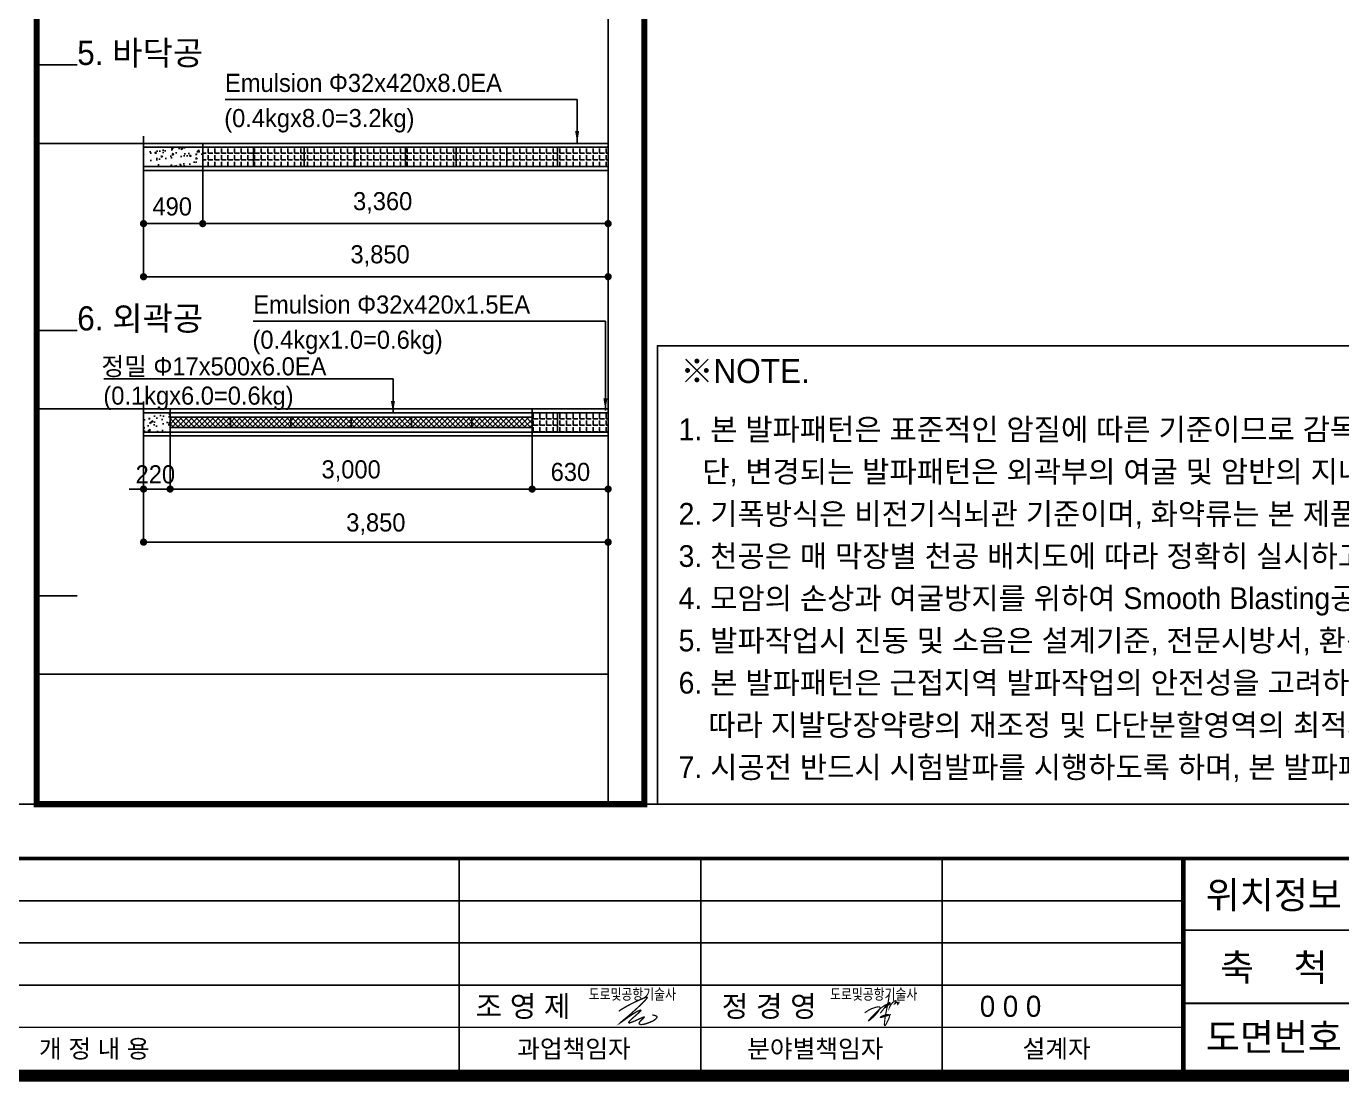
# Model space of a CAD drawing. Extents: x -689 to 317106, y 182884 to 219577.
# Drawn here: x 85763 to 96664, y 183834 to 192581 of the extents above; entities that cross this region are included whole.
import ezdxf
from ezdxf.enums import TextEntityAlignment as Align

# ---------------------------------------------------------------- set-up
doc = ezdxf.new("R2010")
doc.units = 0
doc.header["$LTSCALE"] = 500
doc.header["$MEASUREMENT"] = 0
doc.layers.get('DEFPOINTS').update_dxf_attribs({"color": 55})
doc.layers.add('0-251', color=7, linetype='Continuous', true_color=0x6e6e6e)
doc.layers.add('0-252', color=7, linetype='Continuous', true_color=0xa0a0a0)
for name, color, linetype in [('A-DIM01', 1, 'Continuous'), ('CX-BORD-LIN1', 7, 'Continuous'), ('CX-BORD-LIN2', 7, 'Continuous'), ('CZ-TEX0', 7, 'Continuous'), ('CZ-TEX1', 7, 'Continuous'), ('CZ-TEX2', 7, 'Continuous'), ('CZ-TEX3', 7, 'Continuous'), ('CZ-TEXT', 3, 'Continuous'), ('CZ-TEXT-04', 6, 'Continuous'), ('TU-BLOCK-DMP', 7, 'Continuous'), ('TU-BLOCK-EXP', 1, 'Continuous'), ('TU-HOLE-EXEC', 3, 'Continuous'), ('TU-LEAD-LINE', 1, 'Continuous'), ('TU-LEAD-TEX1', 3, 'Continuous')]:
    doc.layers.add(name, color=color, linetype=linetype)
doc.styles.add('GTXT', font='')
doc.styles.add('TB_BTXT', font='')
doc.styles.add('TB_TEXT', font='')
doc.styles.add('돋움', font='')
doc.styles.add('돋움체', font='')
doc.styles.get('GTXT').set_extended_font_data('Dotum')
doc.styles.get('TB_BTXT').set_extended_font_data('Dotum')
doc.styles.get('TB_TEXT').set_extended_font_data('Dotum')
doc.styles.get('돋움').set_extended_font_data('Dotum')
doc.styles.get('돋움체').set_extended_font_data('Dotum')
doc.linetypes.add('CFZ008', pattern='A,0.9,-0.2,[106,KHCLINE.shx,S=0.00606,R=180,X=0,Y=0],0.9', length=2)
doc.dimstyles.new('D_50', dxfattribs={"dimscale": 50, "dimtxt": 3, "dimasz": 1.2, "dimexe": 0, "dimexo": 0, "dimgap": 1.2, "dimtad": 1, "dimdec": 0, "dimrnd": 0.0005, "dimdsep": 46, "dimlunit": 6, "dimtxsty": '돋움체', "dimblk": 'DOT', "dimcen": 0.09, "dimclrd": 1, "dimclre": 1, "dimclrt": 1, "dimaunit": 1, "dimadec": 0, "dimazin": 0, "dimtfac": 1, "dimtdec": 0, "dimtix": 1, "dimtmove": 2, "dimatfit": 0, "dimfxl": 1, "dimtvp": 2, "dimtolj": 1, "dimtzin": 0, "dimlwd": -1, "dimlwe": -1, "dimarcsym": 0})
pattern_1 = [(0, (-263630.7036817199, 416974.1894160901), (0, 55.00000000000001), [40, -15]), (90, (-263630.7036817199, 416974.1894160901), (-55.00000000000001, 3.367778697655222e-15), [40, -15])]

# ---------------------------------------------------------------- blocks, each defined once
blk = doc.blocks.new('_Dot')
at = {"color": 0, "linetype": 'ByBlock', "lineweight": -2}
blk.add_line((-0.5, 0), (-1, 0), dxfattribs=at)
at = {"color": 0, "linetype": 'ByBlock', "const_width": 0.5}
blk.add_lwpolyline([(-0.25, 0, 1), (0.25, 0, 1)], format="xyb", close=True, dxfattribs=at)
blk = doc.blocks.new('*D330')
at = {"layer": 'A-DIM01', "color": 1, "ltscale": 10, "transparency": 16777216}
for p, q in [((86734.80415868119, 189185.8605255899), (86734.80415868119, 188745.8605255899)), ((86954.80415854615, 189185.8605255922), (86954.80415854615, 188745.8605255899)), ((86674.80415868119, 188745.8605255899), (86614.80415868119, 188745.8605255899)), ((86734.80415868119, 188745.8605255899), (86954.80415854615, 188745.8605255899)), ((87014.80415854615, 188745.8605255899), (87074.80415854615, 188745.8605255899))]:
    blk.add_line(p, q, dxfattribs=at)
at = {"layer": 'DEFPOINTS', "color": 0, "ltscale": 10, "transparency": 16777216}
for p in [(86734.80415868119, 189185.8605255899), (86954.80415854615, 189185.8605255922), (86954.80415854615, 188745.8605255899)]:
    blk.add_point(p, dxfattribs=at)
at = {"layer": 'A-DIM01', "color": 1, "ltscale": 10, "transparency": 16777216, "xscale": 60, "yscale": 60, "zscale": 60}
blk.add_blockref('_Dot', (86734.80415868119, 188745.8605255899), dxfattribs=at)
at = {"layer": 'A-DIM01', "color": 1, "ltscale": 10, "transparency": 16777216, "xscale": 60, "yscale": 60, "zscale": 60, "rotation": 180}
blk.add_blockref('_Dot', (86954.80415854615, 188745.8605255899), dxfattribs=at)
at = {"layer": 'A-DIM01', "color": 1, "ltscale": 10, "transparency": 16777216, "insert": (86832.13311957719, 188867.1199238258), "char_height": 150, "attachment_point": 5, "style": '돋움체'}
blk.add_mtext('\\A1;220', dxfattribs=at)
blk = doc.blocks.new('*D331')
at = {"layer": 'A-DIM01', "color": 1, "ltscale": 10, "transparency": 16777216}
for p, q in [((89954.80415865046, 189185.860525592), (89954.80415865046, 188745.8605255899)), ((90584.80415868119, 189185.8605255899), (90584.80415868119, 188745.8605255899)), ((90014.80415865046, 188745.8605255899), (90524.80415868119, 188745.8605255899))]:
    blk.add_line(p, q, dxfattribs=at)
at = {"layer": 'DEFPOINTS', "color": 0, "ltscale": 10, "transparency": 16777216}
for p in [(89954.80415865046, 189185.860525592), (90584.80415868119, 189185.8605255899), (90584.80415868119, 188745.8605255899)]:
    blk.add_point(p, dxfattribs=at)
at = {"layer": 'A-DIM01', "color": 1, "ltscale": 10, "transparency": 16777216, "xscale": 60, "yscale": 60, "zscale": 60, "rotation": 180}
blk.add_blockref('_Dot', (89954.80415865046, 188745.8605255899), dxfattribs=at)
at = {"layer": 'A-DIM01', "color": 1, "ltscale": 10, "transparency": 16777216, "xscale": 60, "yscale": 60, "zscale": 60}
blk.add_blockref('_Dot', (90584.80415868119, 188745.8605255899), dxfattribs=at)
at = {"layer": 'A-DIM01', "color": 1, "ltscale": 10, "transparency": 16777216, "insert": (90272.13311957719, 188887.1199238258), "char_height": 150, "attachment_point": 5, "style": '돋움체'}
blk.add_mtext('\\A1;630', dxfattribs=at)
blk = doc.blocks.new('*D286')
at = {"layer": 'A-DIM01', "color": 1, "ltscale": 10, "transparency": 16777216}
for p, q in [((86954.80415854615, 189145.8605255887), (86954.80415854615, 188745.8605255887)), ((89954.80415865092, 189145.8605255887), (89954.80415865092, 188745.8605255887)), ((87014.80415854615, 188745.8605255887), (89894.80415865092, 188745.8605255887))]:
    blk.add_line(p, q, dxfattribs=at)
at = {"layer": 'DEFPOINTS', "color": 0, "ltscale": 10, "transparency": 16777216}
for p in [(86954.80415854615, 189145.8605255887), (89954.80415865092, 189145.8605255887), (89954.80415865092, 188745.8605255887)]:
    blk.add_point(p, dxfattribs=at)
at = {"layer": 'A-DIM01', "color": 1, "ltscale": 10, "transparency": 16777216, "xscale": 60, "yscale": 60, "zscale": 60, "rotation": 180}
blk.add_blockref('_Dot', (86954.80415854615, 188745.8605255887), dxfattribs=at)
at = {"layer": 'A-DIM01', "color": 1, "ltscale": 10, "transparency": 16777216, "xscale": 60, "yscale": 60, "zscale": 60}
blk.add_blockref('_Dot', (89954.80415865092, 188745.8605255887), dxfattribs=at)
at = {"layer": 'A-DIM01', "color": 1, "ltscale": 10, "transparency": 16777216, "insert": (88454.80415859853, 188895.4127643947), "char_height": 150, "attachment_point": 5, "style": '돋움체'}
blk.add_mtext('\\A1;3,000', dxfattribs=at)
blk = doc.blocks.new('*D287')
at = {"layer": 'A-DIM01', "color": 1, "ltscale": 10, "transparency": 16777216}
for p, q in [((86734.80415868119, 188837.9064866735), (86734.80415868119, 188305.8605255899)), ((90584.80415868119, 188837.9064866735), (90584.80415868119, 188305.8605255899)), ((86794.80415868119, 188305.8605255899), (90524.80415868119, 188305.8605255899))]:
    blk.add_line(p, q, dxfattribs=at)
at = {"layer": 'DEFPOINTS', "color": 0, "ltscale": 10, "transparency": 16777216}
for p in [(86734.80415868119, 188837.9064866735), (90584.80415868119, 188837.9064866735), (90584.80415868119, 188305.8605255899)]:
    blk.add_point(p, dxfattribs=at)
at = {"layer": 'A-DIM01', "color": 1, "ltscale": 10, "transparency": 16777216, "xscale": 60, "yscale": 60, "zscale": 60, "rotation": 180}
blk.add_blockref('_Dot', (86734.80415868119, 188305.8605255899), dxfattribs=at)
at = {"layer": 'A-DIM01', "color": 1, "ltscale": 10, "transparency": 16777216, "xscale": 60, "yscale": 60, "zscale": 60}
blk.add_blockref('_Dot', (90584.80415868119, 188305.8605255899), dxfattribs=at)
at = {"layer": 'A-DIM01', "color": 1, "ltscale": 10, "transparency": 16777216, "insert": (88659.80415868119, 188455.4127643959), "char_height": 150, "attachment_point": 5, "style": '돋움체'}
blk.add_mtext('\\A1;3,850', dxfattribs=at)
blk = doc.blocks.new('*D291')
at = {"layer": 'A-DIM01', "color": 1, "ltscale": 10, "transparency": 16777216}
for p, q in [((86734.80415868119, 191385.860525592), (86734.80415868119, 190945.8605255899)), ((87224.80415859085, 191385.860525592), (87224.80415859085, 190945.8605255899)), ((86794.80415868119, 190945.8605255899), (87164.80415859085, 190945.8605255899))]:
    blk.add_line(p, q, dxfattribs=at)
at = {"layer": 'DEFPOINTS', "color": 0, "ltscale": 10, "transparency": 16777216}
for p in [(86734.80415868119, 191385.860525592), (87224.80415859085, 191385.860525592), (87224.80415859085, 190945.8605255899)]:
    blk.add_point(p, dxfattribs=at)
at = {"layer": 'A-DIM01', "color": 1, "ltscale": 10, "transparency": 16777216, "xscale": 60, "yscale": 60, "zscale": 60, "rotation": 180}
blk.add_blockref('_Dot', (86734.80415868119, 190945.8605255899), dxfattribs=at)
at = {"layer": 'A-DIM01', "color": 1, "ltscale": 10, "transparency": 16777216, "xscale": 60, "yscale": 60, "zscale": 60}
blk.add_blockref('_Dot', (87224.80415859085, 190945.8605255899), dxfattribs=at)
at = {"layer": 'A-DIM01', "color": 1, "ltscale": 10, "transparency": 16777216, "insert": (86972.13311957719, 191087.1199238258), "char_height": 150, "attachment_point": 5, "style": '돋움체'}
blk.add_mtext('\\A1;490', dxfattribs=at)
blk = doc.blocks.new('*D292')
at = {"layer": 'A-DIM01', "color": 1, "ltscale": 10, "transparency": 16777216}
for p, q in [((87224.80415859085, 191385.8605255922), (87224.80415859085, 190945.8605255899)), ((90584.80415868119, 191385.8605255922), (90584.80415868119, 190945.8605255899)), ((87284.80415859085, 190945.8605255899), (90524.80415868119, 190945.8605255899))]:
    blk.add_line(p, q, dxfattribs=at)
at = {"layer": 'DEFPOINTS', "color": 0, "ltscale": 10, "transparency": 16777216}
for p in [(87224.80415859085, 191385.8605255922), (90584.80415868119, 191385.8605255922), (90584.80415868119, 190945.8605255899)]:
    blk.add_point(p, dxfattribs=at)
at = {"layer": 'A-DIM01', "color": 1, "ltscale": 10, "transparency": 16777216, "xscale": 60, "yscale": 60, "zscale": 60, "rotation": 180}
blk.add_blockref('_Dot', (87224.80415859085, 190945.8605255899), dxfattribs=at)
at = {"layer": 'A-DIM01', "color": 1, "ltscale": 10, "transparency": 16777216, "xscale": 60, "yscale": 60, "zscale": 60}
blk.add_blockref('_Dot', (90584.80415868119, 190945.8605255899), dxfattribs=at)
at = {"layer": 'A-DIM01', "color": 1, "ltscale": 10, "transparency": 16777216, "insert": (88716.14286747912, 191118.1857105265), "char_height": 150, "attachment_point": 5, "style": '돋움체'}
blk.add_mtext('\\A1;3,360', dxfattribs=at)
blk = doc.blocks.new('*D293')
at = {"layer": 'A-DIM01', "color": 1, "ltscale": 10, "transparency": 16777216}
for p, q in [((86734.80415868119, 191120.8605255899), (86734.80415868119, 190505.8605255899)), ((90584.80415868119, 191120.8605255899), (90584.80415868119, 190505.8605255899)), ((86794.80415868119, 190505.8605255899), (90524.80415868119, 190505.8605255899))]:
    blk.add_line(p, q, dxfattribs=at)
at = {"layer": 'DEFPOINTS', "color": 0, "ltscale": 10, "transparency": 16777216}
for p in [(86734.80415868119, 191120.8605255899), (90584.80415868119, 191120.8605255899), (90584.80415868119, 190505.8605255899)]:
    blk.add_point(p, dxfattribs=at)
at = {"layer": 'A-DIM01', "color": 1, "ltscale": 10, "transparency": 16777216, "xscale": 60, "yscale": 60, "zscale": 60, "rotation": 180}
blk.add_blockref('_Dot', (86734.80415868119, 190505.8605255899), dxfattribs=at)
at = {"layer": 'A-DIM01', "color": 1, "ltscale": 10, "transparency": 16777216, "xscale": 60, "yscale": 60, "zscale": 60}
blk.add_blockref('_Dot', (90584.80415868119, 190505.8605255899), dxfattribs=at)
at = {"layer": 'A-DIM01', "color": 1, "ltscale": 10, "transparency": 16777216, "insert": (88694.83775506739, 190677.8294082461), "char_height": 150, "attachment_point": 5, "style": '돋움체'}
blk.add_mtext('\\A1;3,850', dxfattribs=at)
blk = doc.blocks.new('H32X420X1E')
at = {"layer": 'TU-BLOCK-EXP'}
h = blk.add_hatch(dxfattribs=at)
h.set_pattern_fill('ANGLE', color=256, scale=200, style=0)
h.set_pattern_definition(pattern_1)
h.paths.add_polyline_path([(0, 160), (0, 0), (420.0000000130967, 0), (420.0000000130967, 160)])
at = {"layer": 'TU-BLOCK-EXP', "color": 7}
for p, q in [((419.9999999912689, 160), (0, 160)), ((0, 0), (0, 160)), ((420.0000000130967, 0), (420.0000000130967, 160)), ((419.9999999912689, 0), (0, 0))]:
    blk.add_line(p, q, dxfattribs=at)
at = {"layer": 'TU-BLOCK-EXP'}
for p, q in [((0, 0), (0, 160)), ((-2.619344741106033e-08, 37.50000000221189), (-2.619344741106033e-08, 122.5000000022119))]:
    blk.add_line(p, q, dxfattribs=at)
blk = doc.blocks.new('H17X500X1E')
at = {"layer": 'TU-BLOCK-EXP'}
h = blk.add_hatch(dxfattribs=at)
h.set_pattern_fill('ANSI37', color=256, scale=250, style=0)
h.set_pattern_definition([(45, (-281226.4532083289, 427977.5953124692), (-22.09708691207961, 22.09708691207961), []), (135, (-281226.4532083289, 427977.5953124692), (-22.09708691207961, -22.09708691207961), [])])
h.paths.add_polyline_path([(500, 0), (500, 85), (0, 85), (0, 0)])
at = {"layer": 'TU-BLOCK-EXP', "color": 7}
for p, q in [((499.9999999912689, 85), (0, 85)), ((0, 0), (0, 85)), ((499.9999999912689, 0), (0, 0)), ((499.9999999912689, 85), (499.9999999912689, 0))]:
    blk.add_line(p, q, dxfattribs=at)
blk = doc.blocks.new('H32X420X0.5E')
at = {"layer": 'TU-BLOCK-EXP'}
h = blk.add_hatch(dxfattribs=at)
h.set_pattern_fill('ANGLE', color=256, scale=200, style=0)
h.set_pattern_definition(pattern_1)
h.paths.add_polyline_path([(209.9999999956344, 0), (209.9999999956344, 160), (0, 160), (0, 0)])
at = {"layer": 'TU-BLOCK-EXP', "color": 7}
for p, q in [((209.9999999956344, 160), (0, 160)), ((0, 0), (0, 160)), ((210.0000000174623, 0), (210.0000000174623, 160)), ((209.9999999956344, 0), (0, 0))]:
    blk.add_line(p, q, dxfattribs=at)
at = {"layer": 'TU-BLOCK-EXP'}
for p, q in [((0, 0), (0, 160)), ((-2.619344741106033e-08, 37.50000000221189), (-2.619344741106033e-08, 122.5000000022119))]:
    blk.add_line(p, q, dxfattribs=at)
blk = doc.blocks.new('CXBLKA1')
at = {"layer": 'CX-BORD-LIN1', "color": 7, "const_width": 1.999999999999979}
blk.add_lwpolyline([(820.9999999999914, 19.99999999999977), (24.99999999999977, 19.99999999999977), (24.99999999999977, 573.9999999999941), (820.9999999999914, 573.9999999999941)], close=True, dxfattribs=at)
at = {"layer": 'CX-BORD-LIN1', "color": 7}
for points, const_width in [([(820.9999999999914, 55.99999999999943), (24.99999999999977, 55.99999999999943)], 0.5999999999999936), ([(610.9999999999934, 19.99999999999977), (610.9999999999934, 55.99999999999943)], 0.7999999999999916)]:
    blk.add_lwpolyline(points, dxfattribs=dict(at, const_width=const_width))
at = {"layer": 'CX-BORD-LIN2', "color": 7}
for points in [[(490.9999999999948, 19.99999999999977), (490.9999999999948, 55.99999999999943)], [(530.9999999999943, 19.99999999999977), (530.9999999999943, 55.99999999999943)], [(570.9999999999939, 19.99999999999977), (570.9999999999939, 55.99999999999943)], [(610.9999999999934, 48.99999999999943), (304.9999999999968, 48.99999999999943)], [(610.9999999999934, 41.99999999999955), (304.9999999999968, 41.99999999999955)], [(610.9999999999934, 34.99999999999966), (304.9999999999968, 34.99999999999966)]]:
    blk.add_lwpolyline(points, dxfattribs=at)
for points, const_width in [([(710.9999999999925, 44.10621899999956), (610.9998389999935, 44.10621899999956)], 0.2999999999999968), ([(820.9999999999914, 31.99999999999966), (611.0022599999936, 31.99999999999966)], 0.2999999999999968), ([(610.9999999999934, 27.99999999999966), (304.9999999999968, 27.99999999999966)], 0.1999999999999979)]:
    blk.add_lwpolyline(points, dxfattribs=dict(at, const_width=const_width))
at = {"layer": 'CZ-TEX2', "color": 7}
for points, const_width in [([(517.4242856789705, 30.69453167305539), (517.9625601784004, 31.04163814893975), (518.4975783559556, 31.3612192596702), (519.0216778728372, 31.65325161436592), (519.5271963902492, 31.91771182214614), (520.0064715693991, 32.15457649213005), (520.4518410714859, 32.36382223342891), (520.8556425577157, 32.54542565516596), (521.2102136892925, 32.6993633664564), (521.5091539254774, 32.82520711158924), (521.7511099177555, 32.92090917554099), (521.935990115658, 32.98401697846591), (522.063702968734, 33.01207794050635), (522.1341569265127, 33.00263948181253), (522.1472604385417, 32.95324902253486), (522.1029219543519, 32.86145398281953), (522.0010499234891, 32.72480178282083), (521.8426997528691, 32.54233354912464), (521.6335146789484, 32.31906523410269), (521.3802848955579, 32.06150649655427), (521.0898005965372, 31.77616699529469), (520.7688519757203, 31.46955638913116), (520.4242292269399, 31.14818433687498), (520.0627225440338, 30.81856049732949), (519.6911221208361, 30.48719452930984), (519.317204593311, 30.16100103565844), (518.9526923659323, 29.84851439540523), (518.6102942853071, 29.55867393160727), (518.302719198039, 29.30041896733362), (518.0426759507322, 29.08268882564533), (517.8428733899932, 28.9144228296034), (517.7160203624261, 28.8045603022769), (517.6748257146313, 28.7620405667268), (517.7272114602, 28.79214317257559), (517.8619522806475, 28.88550857564331), (518.063036024467, 29.02911745831937), (518.3144505401586, 29.20995050298523), (518.6001836762175, 29.41498839201834), (518.9042232811438, 29.63121180781611), (519.2105572034304, 29.8456014327441), (519.5031732915761, 30.0451379491956), (519.7689651348604, 30.21930811175678), (520.0064492856786, 30.36762296385643), (520.2170480372124, 30.49209962111598), (520.4021836826468, 30.59475519916493), (520.5632785151563, 30.67760681364064), (520.7017548279244, 30.74267158016863), (520.819034914133, 30.79196661437825), (520.9165410669598, 30.82750903189906), (520.9951373391714, 30.85071234590421), (521.0534548219006, 30.86057565974608), (521.0895663658565, 30.85549447432074), (521.1015448217535, 30.8338642905124), (521.0874630403099, 30.79408060922513), (521.0453938722356, 30.73453893134708), (520.9734101682484, 30.65363475777442), (520.8695847790613, 30.54976358939918), (520.7336193604809, 30.42253574792687), (520.5717307886953, 30.27642083830835), (520.3917647449728, 30.11710328630368), (520.201566910598, 29.95026751768093), (520.0089829668372, 29.78159795819236), (519.8218585949735, 29.61677903360208), (519.6480394762805, 29.46149516967419), (519.4953712920336, 29.32143079216883), (519.3699638881176, 29.20100967484489), (519.2709837688425, 29.09961298344439), (519.1958616031216, 29.01536123171606), (519.1420280598794, 28.94637493339271), (519.1069138080296, 28.89077460222705), (519.0879495164909, 28.84668075195584), (519.0825658541811, 28.8122138963199), (519.0881934900166, 28.78549454906395), (519.1030277647194, 28.76512456460707), (519.1283227062348, 28.75163116008969), (519.1660970143023, 28.74602289331853), (519.2183693886786, 28.74930832211628), (519.2871585291031, 28.76249600429762), (519.3744831353238, 28.7865944976694), (519.4823619070885, 28.82261236005427), (519.6128135441439, 28.87155814926694), (519.766480369194, 28.93372984726354), (519.9384991967852, 29.0065831326018), (520.1226304644101, 29.08686310797277), (520.3126346095758, 29.1713148760756), (520.5022720697815, 29.25668353961334), (520.6853032825265, 29.33971420127716), (520.8554886853112, 29.41715196376611), (521.0065887156397, 29.48574192978324), (521.1338930942263, 29.54300089744567), (521.2388086746801, 29.58953244657867), (521.3242715938189, 29.62671185242522), (521.3932179884645, 29.6559143902445), (521.4485839954398, 29.67851533527571), (521.493305751568, 29.69588996277391), (521.5303193936686, 29.70941354797831), (521.5625610585647, 29.72046136614797), (521.592186952865, 29.7299426402273), (521.6182335623125, 29.73690238397324), (521.6389574424442, 29.7399195588441), (521.6526151487877, 29.73757312629812), (521.6574632368728, 29.72844204779341), (521.651758262235, 29.71110528478037), (521.6337567804067, 29.68414179872514), (521.6017153469152, 29.64613055108591), (521.5547087344455, 29.59627698741453), (521.4950845842745, 29.5362924896928), (521.426008754828, 29.46851492399225), (521.3506471045371, 29.39528215638831), (521.2721654918287, 29.31893205295244), (521.1937297751259, 29.24180247976803), (521.118505812864, 29.16623130289861), (521.0496594634677, 29.09455638843544), (520.9897601184061, 29.02863428439098), (520.9389913013327, 28.96839626662024), (520.8969400689348, 28.91329229291939), (520.8631934779116, 28.86277232108835), (520.8373385849504, 28.81628630892317), (520.8189624467504, 28.77328421422383), (520.8076521199977, 28.73321599479033), (520.8029946613888, 28.69553160841872), (520.8046994767172, 28.65982617896723), (520.8129653681683, 28.62627549451543), (520.8281134870316, 28.59520050920508), (520.8504649845953, 28.56692217717789), (520.8803410121463, 28.54176145257177), (520.9180627209752, 28.52003928952438), (520.963951262367, 28.50207664217762), (521.0183277876099, 28.48819446466916), (521.0815516946685, 28.47875188116971), (521.1541353682023, 28.4742606959531), (521.2366294395464, 28.4752708833221), (521.3295845400402, 28.48233241757946), (521.4335513010136, 28.49599527303187), (521.5490803538064, 28.51680942397409), (521.6767223297536, 28.54532484472086), (521.8170278601896, 28.58209150956684), (521.9698287402682, 28.62735381759291), (522.1320814203964, 28.68013386695213), (522.3000235148061, 28.73914818057977), (522.4698926377212, 28.80311328141081), (522.6379264033716, 28.87074569236864), (522.800362425983, 28.94076193639624), (522.9534383197804, 29.01187853641693), (523.0933916989911, 29.08281201535785), (523.2172937037299, 29.15250425549063), (523.3255495776433, 29.22079857636943), (523.4193980902592, 29.2877636568848), (523.5000780111127, 29.35346817592724), (523.5688281097335, 29.41798081238742), (523.6268871556548, 29.48137024515588), (523.6754939184083, 29.54370515311918), (523.7158871675232, 29.60505421517189), (523.7475470300445, 29.66547085577179), (523.7629190630572, 29.72494748164502), (523.7526901811606, 29.78346124510483), (523.7075472989491, 29.84098929844465), (523.6181773310245, 29.89750879396977), (523.4752671919778, 29.95299688398148), (523.2695037964136, 30.00743072078506), (522.9915740589231, 30.06078745667785)], 0.2181967497461301), ([(562.2255367589898, 33.60934868097518), (562.2432727119385, 33.49633879377978), (562.237476032048, 33.31189360520793), (562.2124088609748, 33.07155803975649), (562.1723333403755, 32.79087702192115), (562.1215116119065, 32.48539547619826), (562.0642058172242, 32.17065832708435), (562.0046780979852, 31.86221049907559), (561.9471905958461, 31.57559691666802), (561.8951802097803, 31.3228355819699), (561.8487828680281, 31.10183680753849), (561.8073092561474, 30.90698398354247), (561.7700700596955, 30.73266050015083), (561.7363759642299, 30.57324974753259), (561.7055376553084, 30.42313511585659), (561.6768658184881, 30.27669999529182), (561.6496711393268, 30.12832777600747), (561.6234194030468, 29.97383376577845), (561.5981967935312, 29.81476094280592), (561.5742445943278, 29.65408420289641), (561.5518040889846, 29.49477844185749), (561.5311165610493, 29.33981855549604), (561.5124232940701, 29.19217943961912), (561.4959655715946, 29.05483599003395), (561.4819846771709, 28.93076310254742), (561.470668977536, 28.82219443355221), (561.461995172182, 28.72839868178248), (561.4558870437909, 28.64790330655847), (561.4522683750437, 28.57923576720032), (561.4510629486223, 28.52092352302778), (561.4521945472079, 28.47149403336047), (561.4555869534823, 28.42947475751899), (561.4611639501269, 28.39339315482261), (561.4688802174144, 28.36215222858473), (561.4788140259835, 28.33615715808844), (561.4910745440645, 28.31618866661112), (561.5057709398873, 28.30302747742866), (561.5230123816818, 28.29745431381809), (561.5429080376783, 28.3002498990558), (561.5655670761067, 28.3121949564185), (561.5910986651973, 28.33407020918241), (561.6195529383596, 28.3663818243909), (561.6507438897235, 28.408537744152), (561.6844264785982, 28.45967135434006), (561.7203556642934, 28.51891604082961), (561.7582864061184, 28.58540518949516), (561.7979736633824, 28.65827218621107), (561.8391723953953, 28.73665041685186), (561.8816375614663, 28.81967326729222), (561.9250570254733, 28.90641843438332), (561.9688502695686, 28.99574085888529), (562.0123696804732, 29.08643979253507), (562.0549676449075, 29.17731448706913), (562.0959965495924, 29.26716419422505), (562.1348087812488, 29.35478816573912), (562.1707567265975, 29.43898565334863), (562.2031927723591, 29.51855590879035), (562.2315198746503, 29.59253276299646), (562.255343267171, 29.66088836367999), (562.2743187530173, 29.72382943774906), (562.2881021352848, 29.78156271211212), (562.2963492170694, 29.83429491367742), (562.2987158014671, 29.88223276935309), (562.2948576915734, 29.92558300604755), (562.2844306904844, 29.96455235066891), (562.2671704709659, 29.99929058551086), (562.2431321844635, 30.0297197144084), (562.2124508520933, 30.05570479658227), (562.1752614949709, 30.07711089125303), (562.1316991342118, 30.09380305764111), (562.0818987909321, 30.1056463549669), (562.0259954862476, 30.11250584245116), (561.9641242412735, 30.11424657931428), (561.8965445967547, 30.11082358525209), (561.8240141719483, 30.10255172186013), (561.7474151057405, 30.08983581121014), (561.6676295370172, 30.07308067537226), (561.5855396046644, 30.0526911364184), (561.5020274475681, 30.02907201641918), (561.4179752046141, 30.0026281374457), (561.3342650146886, 29.97376432156907), (561.2518420266769, 29.94291537770539), (561.1719034294612, 29.91063606214931), (561.0957094219232, 29.87751111804162), (561.0245202029447, 29.84412528852179), (560.9595959714073, 29.81106331673029), (560.9021969261928, 29.77890994580676), (560.8535832661827, 29.74824991889165), (560.8150151902587, 29.71966797912462), (560.7878406609842, 29.69383957975559), (560.7737586956492, 29.67180301447177), (560.7745560752254, 29.6546872870697), (560.7920195806846, 29.64362140134639), (560.8279359929982, 29.6397343610982), (560.8840920931381, 29.64415517012214), (560.9622746620759, 29.65801283221506), (561.0642704807831, 29.68243635117349), (561.1910667045016, 29.71803745805892), (561.3404519855524, 29.7633587929904), (561.5094153505263, 29.81642572335215), (561.6949458260143, 29.87526361652819), (561.8940324386076, 29.93789783990223), (562.103664214897, 30.00235376085799), (562.3208301814734, 30.06665674677981), (562.5425193649281, 30.12883216505157)], 0.1963770747715171), ([(558.1870756613621, 30.41122862952521), (558.3888693258882, 30.55932174764901), (558.5708422042968, 30.68469382132695), (558.7353998962469, 30.79008762951813), (558.8849480013968, 30.87824595118118), (559.0218921194056, 30.95191156527521), (559.1486378499321, 31.01382725075882), (559.267590792635, 31.06673578659082), (559.3811565471733, 31.11337995173013), (559.4912747975345, 31.15605146479196), (559.5980215650223, 31.19523780301701), (559.7010069552691, 31.23097538330303), (559.7998410739074, 31.26330062254648), (559.8941340265696, 31.29224993764497), (559.9834959188884, 31.31785974549577), (560.0675368564958, 31.34016646299615), (560.1458669450247, 31.35920650704306), (560.2182206742509, 31.37502006643308), (560.284830070525, 31.38766241756009), (560.3460515443409, 31.39719260871778), (560.4022415061921, 31.40366968819915), (560.4537563665732, 31.40715270429741), (560.5009525359778, 31.40770070530573), (560.5441864249, 31.40537273951763), (560.5838144438336, 31.40022785522629), (560.619978557537, 31.39214391103815), (560.6519629478265, 31.38027400681316), (560.6788373507823, 31.36359005272389), (560.699671502485, 31.34106395894385), (560.7135351390152, 31.3116676356461), (560.7194979964531, 31.27437299300334), (560.7166298108795, 31.22815194118862), (560.7040003183746, 31.17197639037515), (560.6809011019401, 31.10517564371661), (560.6475111322599, 31.02850857628722), (560.6042312269396, 30.94309145614332), (560.5514622035845, 30.8500405513401), (560.4896048797998, 30.75047212993291), (560.4190600731906, 30.64550245997762), (560.3402286013625, 30.53624780952923), (560.2535112819204, 30.42382444664345), (560.1594158180709, 30.309299453942), (560.0588774554251, 30.19354317231168), (559.9529383251951, 30.07737675720595), (559.8426405585932, 29.96162136407749), (559.7290262868316, 29.84709814837947), (559.6131376411228, 29.73462826556535), (559.4960167526787, 29.62503287108783), (559.3787057527118, 29.5191331204002), (559.2627719939528, 29.41818471331139), (559.1518837152086, 29.32518152705225), (559.0502343768042, 29.24355198321071), (558.9620174390649, 29.17672450337306), (558.8914263623161, 29.12812750912657), (558.8426546068829, 29.10118942205867), (558.8198956330908, 29.09933866375614), (558.827342901265, 29.12600365580591), (558.867583777526, 29.1831686345894), (558.9367812511757, 29.26704109566477), (559.0294922173117, 29.37238434938383), (559.140273571031, 29.49396170609904), (559.263682207431, 29.62653647616253), (559.3942750216089, 29.76487196992628), (559.5266089086621, 29.90373149774259), (559.6552407636876, 30.03787836996344), (559.7757546902617, 30.16305082504439), (559.8878436258748, 30.27888681385137), (559.9922277164962, 30.38599921535388), (560.0896271080952, 30.48500090852127), (560.1807619466412, 30.57650477232241), (560.2663523781033, 30.66112368572713), (560.347118548451, 30.73947052770445), (560.4237806036534, 30.81215817722374), (560.4974945457546, 30.88015048251695), (560.5711598010988, 30.94581516886783), (560.6481116521046, 31.0118709308216), (560.7316853811905, 31.08103646292513), (560.8252162707753, 31.15603045972395), (560.932039603278, 31.23957161576443), (561.0554906611171, 31.33437862559245), (561.1989047267115, 31.44317018375421), (561.3603640004037, 31.56320830155104), (561.5169383542321, 31.66992825730531), (561.6404445781594, 31.73330864609485), (561.7026994621476, 31.72332806299715), (561.6755197961593, 31.60996510309038), (561.5307223701566, 31.36319836145219), (561.2401239741021, 30.95300643316027), (560.7755413979579, 30.34936791329208)], 0.1963770747715171), ([(561.7101776186456, 31.71737124785257), (562.0997475737246, 31.99857249976636), (562.2971249574865, 32.11636863726209), (562.3422007809161, 32.10611134634317), (562.2748660549978, 32.00315231301298), (562.1350117907162, 31.84284322327476), (561.9625289990562, 31.66053576313157), (561.7973086910021, 31.49158161858731), (561.6792418775386, 31.37133247564456), (561.6387915641214, 31.32629450028038), (561.6687087340902, 31.34759177836579), (561.7523163652556, 31.41750287574496), (561.8729374354286, 31.51830635826258), (562.0138949224199, 31.63228079176251), (562.1585118040401, 31.74170474208977), (562.2901110581004, 31.82885677508821), (562.3920156624112, 31.87601545660235), (562.451791970758, 31.87064615172656), (562.4739798408251, 31.82096142255483), (562.4673625062716, 31.74036063043082), (562.4407232007565, 31.64224313669822), (562.4028451579384, 31.54000830270084), (562.3625116114767, 31.44705548978254), (562.3285057950301, 31.37678405928731), (562.3096109422577, 31.34259337255849), (562.3127404829415, 31.3542310548065), (562.3373286313562, 31.40683778670586), (562.380939797899, 31.49190251279833), (562.4411383929679, 31.60091417762487), (562.5154888269604, 31.72536172572658), (562.6015555102741, 31.85673410164505), (562.6969028533069, 31.98652024992123), (562.799095266456, 32.10620911509639), (562.9053706499719, 32.20864453947304), (563.0116608635159, 32.29208995639805), (563.1135712566019, 32.35616369697935), (563.2067071787441, 32.40048409232553), (563.2866739794565, 32.42466947354405), (563.3490770082531, 32.42833817174368), (563.3895216146478, 32.41110851803199), (563.4036131481546, 32.37259884351747), (563.3890517013691, 32.31366080675552), (563.3519163392128, 32.24007937609302), (563.3003808696882, 32.1588728473238), (563.2426191007982, 32.07705951624222), (563.1868048405455, 32.00165767864232), (563.141111896933, 31.93968563031826), (563.1137140779634, 31.89816166706407), (563.1127851916397, 31.88410408467411), (563.1437687153423, 31.90166174929508), (563.2011868039629, 31.9435058084855), (563.2768312817709, 31.99943798015628), (563.3624939730362, 32.05925998221861), (563.449966702028, 32.11277353258405), (563.5310412930157, 32.14978034916299), (563.597509570269, 32.16008214986714), (563.6411633580574, 32.13348065260721), (563.6571938848658, 32.06544965469678), (563.654389996041, 31.97415127105673), (563.6449399411454, 31.88341969601108), (563.641031969741, 31.8170891238829), (563.6548543313903, 31.79899374899609), (563.6985952756555, 31.8529677656737), (563.7844430520989, 32.00284536823943), (563.9245859102828, 32.27246075101653)], 0.1963770747715171)]:
    blk.add_lwpolyline(points, dxfattribs=dict(at, const_width=const_width))
at = {"layer": 'CZ-TEX0', "color": 7, "style": 'TB_BTXT'}
blk.add_attdef('UD_TITLE', text='', height=9.999999999999895, dxfattribs=at).set_placement((422.9999999999955, 552.9999999999941), align=Align.MIDDLE_CENTER)
at = {"layer": 'CZ-TEX1', "color": 7, "style": 'TB_BTXT'}
blk.add_attdef('PI_CNAME', text='', height=4.999999999999948, dxfattribs=at).set_placement((39.99999999999955, 551.9999999999941), align=Align.BOTTOM_LEFT)
blk.add_attdef('UD_SUBTITLE', text='', height=6.999999999999926, dxfattribs=at).set_placement((422.9999999999955, 537.9999999999943), align=Align.MIDDLE_CENTER)
at = {"layer": 'CZ-TEX2', "color": 7, "style": 'TB_TEXT'}
for s, height, p in [('위치정보', 4.499999999999952, (625.9999999999934, 49.99999999999943)), ('축    척', 4.499999999999952, (625.9999999999934, 37.99999999999955)), ('도면번호', 4.499999999999952, (625.9999999999934, 26.49999999999977)), ('개 정 내 용', 2.999999999999968, (430.4999999999955, 24.49999999999977)), ('과업책임자', 2.999999999999968, (509.9999999999945, 24.49999999999977)), ('분야별책임자', 2.999999999999968, (549.9999999999943, 24.49999999999977)), ('설계자', 2.999999999999968, (589.9999999999939, 24.49999999999977))]:
    blk.add_text(s, height=height, dxfattribs=at).set_placement(p, align=Align.MIDDLE)
at = {"layer": 'CZ-TEX2', "color": 7, "style": 'TB_TEXT', "width": 0.8}
for p in [(519.6726004846004, 33.53390227988933), (559.6726004845999, 33.53390227988933)]:
    blk.add_text('도로및공항기술사', height=1.800000000000088, dxfattribs=at).set_placement(p, align=Align.MIDDLE)
at = {"layer": 'CZ-TEX2', "color": 7}
for tag, height, style, p in [('UD_CDNAME', 3.999999999999958, 'TB_BTXT', (41.99999999999955, 543.9999999999941)), ('DA_STDNAME', 2.999999999999968, 'TB_TEXT', (783.4937835419117, 13.49999999999989))]:
    blk.add_attdef(tag, text='', height=height, dxfattribs=dict(at, style=style)).set_placement(p, align=Align.BOTTOM_LEFT)
at = {"layer": 'CZ-TEX2', "color": 7, "style": 'TB_TEXT'}
for tag, height, p in [('DC_RNUM4', 2.999999999999968, (319.9999999999966, 51.99999999999943)), ('DC_RDATE4', 3.499999999999963, (352.9999999999961, 52.49999999999943)), ('DC_RAPP4', 3.499999999999963, (501.5575275218362, 52.49999999999943)), ('DC_RCHK4', 3.499999999999963, (542.3612466057737, 52.49999999999943)), ('DC_RDGN4', 3.499999999999963, (582.3612466057732, 52.49999999999943)), ('FI_NAME', 4.499999999999952, (779.9999999999918, 50.99999999999943)), ('PI_TITLE', 4.499999999999952, (242.9999999999975, 49.99999999999943)), ('UD_CDIST', 4.499999999999952, (675.999999999993, 49.99999999999943)), ('DC_RNUM3', 2.999999999999968, (319.9999999999966, 44.99999999999955)), ('DC_RDATE3', 3.499999999999963, (352.9999999999961, 45.39999999999952)), ('DC_RAPP3', 3.499999999999963, (501.5575275218362, 45.39999999999952)), ('DC_RCHK3', 3.499999999999963, (542.3612466057737, 45.39999999999952)), ('DC_RDGN3', 3.499999999999963, (582.3612466057732, 45.39999999999952)), ('DI_TITLE', 4.499999999999952, (779.9999999999918, 43.99999999999955)), ('PI_CDNAME', 4.499999999999952, (242.9999999999975, 37.99999999999955)), ('DC_RNUM2', 2.999999999999968, (319.9999999999966, 37.99999999999955)), ('DC_RDATE2', 3.499999999999963, (352.9999999999961, 38.49999999999955)), ('DC_RAPP2', 3.499999999999963, (501.5575275218362, 38.49999999999955)), ('DC_RCHK2', 3.499999999999963, (542.3612466057737, 38.49999999999955)), ('DC_RDGN2', 3.499999999999963, (582.3612466057732, 38.49999999999955)), ('DA_HSCALE', 4.499999999999952, (658.499999999993, 37.99999999999955)), ('DA_VSCALE', 4.499999999999952, (692.9999999999927, 37.99999999999955)), ('DI_SUBTITLE', 3.499999999999963, (779.9999999999918, 36.99999999999966)), ('DC_RDATE1', 3.499999999999963, (352.9999999999961, 31.49999999999966)), ('DC_RAPP1', 3.499999999999963, (501.5575275218362, 31.49999999999966)), ('DC_RCHK1', 3.499999999999963, (542.3612466057737, 31.49999999999966)), ('DC_RDGN1', 3.499999999999963, (582.3612466057732, 31.49999999999966)), ('DC_RNUM1', 2.999999999999968, (319.9999999999966, 30.99999999999966)), ('PA_CCLASS', 4.499999999999952, (203.999999999998, 26.49999999999977)), ('PI_STAGE', 4.499999999999952, (282.999999999997, 26.49999999999977)), ('DI_DRWNO', 4.499999999999952, (675.999999999993, 26.49999999999977)), ('DA_PAGENO', 4.499999999999952, (779.9999999999918, 26.49999999999977))]:
    blk.add_attdef(tag, text='', height=height, dxfattribs=at).set_placement(p, align=Align.MIDDLE_CENTER)
for tag, p in [('DC_RDES4', (376.9999999999961, 52.49999999999943)), ('DC_RDES3', (376.9999999999961, 45.39999999999952)), ('DC_RDES2', (376.9999999999961, 38.49999999999955)), ('DC_RDES1', (377.0347148800176, 31.49999999999966))]:
    blk.add_attdef(tag, text='', height=3.499999999999963, dxfattribs=at).set_placement(p, align=Align.MIDDLE_LEFT)
at = {"layer": 'CZ-TEX3', "color": 7, "style": 'TB_TEXT', "flags": 1}
for tag, p in [('PI_ID', (23.99999999999977, 15.99999999999989)), ('PI_CCODE', (30.99999999999966, 15.99999999999989)), ('PA_DSDATE', (46.99999999999955, 15.99999999999989)), ('PA_DEDATE', (63.99999999999932, 15.99999999999989)), ('PA_CSDATE', (80.99999999999909, 15.99999999999989)), ('PA_CEDATE', (97.99999999999898, 15.99999999999989)), ('PA_CFDATE', (113.9999999999987, 15.99999999999989)), ('EI_ENAME', (131.9999999999986, 15.99999999999989)), ('EI_DEPT', (145.9999999999984, 15.99999999999989)), ('EI_PERSON', (157.9999999999984, 15.99999999999989)), ('EI_EMAIL', (173.9999999999982, 15.99999999999989)), ('CI_CATEG', (188.999999999998, 15.99999999999989)), ('CI_ROLE', (203.999999999998, 15.99999999999989)), ('CI_ONAME', (215.9999999999978, 15.99999999999989)), ('CI_ADDR', (231.9999999999975, 15.99999999999989)), ('CI_TEL', (245.9999999999975, 15.99999999999989)), ('CI_FAX', (256.9999999999973, 15.99999999999989)), ('CI_HPADDR', (269.999999999997, 15.99999999999989)), ('CI_CODE', (286.999999999997, 15.99999999999989)), ('CI_DEPT', (299.9999999999968, 15.99999999999989)), ('CI_PERSON', (311.9999999999966, 15.99999999999989)), ('CI_EMAIL', (328.9999999999966, 15.99999999999989)), ('CI_PROLE', (341.9999999999964, 15.99999999999989)), ('DI_MANCODE', (356.9999999999961, 15.99999999999989)), ('DI_CATEG', (376.9999999999961, 15.99999999999989)), ('DI_LDATE', (391.9999999999959, 15.99999999999989)), ('DI_PCLASS', (406.9999999999957, 15.99999999999989)), ('DI_MMCLASS', (423.9999999999955, 15.99999999999989)), ('DI_MSCLASS', (442.9999999999952, 15.99999999999989)), ('DI_ECLASS', (461.9999999999952, 15.99999999999989)), ('DI_FNAME', (477.999999999995, 15.99999999999989)), ('DC_ONAME', (492.9999999999948, 15.99999999999989)), ('DC_NNAME', (509.9999999999945, 15.99999999999989)), ('FI_CODE', (528.9999999999943, 15.99999999999989)), ('FI_CLASS', (544.9999999999943, 15.99999999999989)), ('FI_ICODE1', (562.9999999999941, 15.99999999999989)), ('FI_ICODE2', (580.9999999999939, 15.99999999999989)), ('------------', (596.9999999999939, 15.99999999999989))]:
    blk.add_attdef(tag, p, '', height=1.999999999999979, dxfattribs=at)

msp = doc.modelspace()

# ---------------------------------------------------------------- hatches: boundary and pattern name
at = {"layer": 'TU-BLOCK-DMP'}
h = msp.add_hatch(dxfattribs=at)
h.set_pattern_fill('AR-CONC', color=256, scale=20, style=0)
h.set_pattern_definition([(49.99999999999999, (-163183.8121135308, 610367.032438108), (143.4520365201507, -12.55042699651902), [15, -165]), (355, (-163183.8121135308, 610367.032438108), (-27.7502667226, 150.4384267400024), [12, -132]), (100.4514, (-163171.8577775311, 610365.986570108), (115.7018763428043, 137.8879084121907), [12.74803799999993, -140.2284223999989]), (46.18420000000002, (-163183.8121135308, 610407.032438108), (213.4482097251289, -33.10380286580362), [22.49999999999986, -247.4999999999989]), (96.6356, (-163166.0247645312, 610404.273776708), (186.9325411097406, 194.8235741800883), [19.1220576, -210.3426]), (351.1842, (-163183.8121135308, 610407.032438108), (186.9323890267254, 194.823720185065), [18, -198]), (21, (-163163.8121135308, 610397.032438108), (119.3814104236923, -80.52377813306775), [15, -165]), (326.0000000000001, (-163163.8121135308, 610397.032438108), (48.66306638431634, 145.0300090093706), [12, -132]), (71.4514, (-163153.8636669311, 610390.322116908), (168.044525716298, 64.50609934199048), [12.748038, -140.2284224]), (37.50000000000001, (-163183.8121135308, 610367.032438108), (2.431971063458128, 66.5787707662623), [0, -130.4, 0, -134, 0, -132.5]), (7.499999999999999, (-163183.8121135308, 610367.032438108), (52.61390748842972, 78.88234237647205), [0, -76.39999999999999, 0, -127.4, 0, -50.5]), (327.5, (-163228.4121135309, 610367.032438108), (106.7644872344818, -4.510974346875955), [0, -50, 0, -156, 0, -207]), (317.5, (-163248.4121135309, 610367.032438108), (116.6372338684772, 20.02099646646353), [0, -65, 0, -103.6, 0, -147])])
h.paths.add_polyline_path([(87224.80415859085, 191418.3605255911), (87224.80415859085, 191578.3605255911), (86784.80415868119, 191578.3605255911), (86784.80415868119, 191418.3605255911)])
h = msp.add_hatch(dxfattribs=at)
h.set_pattern_fill('AR-CONC', color=256, scale=20, style=0)
h.set_pattern_definition([(49.99999999999999, (-163183.8121135313, 617167.032438108), (143.4520365201507, -12.55042699651902), [15, -165]), (355, (-163183.8121135313, 617167.032438108), (-27.7502667226, 150.4384267400024), [12, -132]), (100.4514, (-163171.8577775311, 617165.986570108), (115.7018763428043, 137.8879084121907), [12.74803799999993, -140.2284223999989]), (46.18420000000002, (-163183.8121135313, 617207.032438108), (213.4482097251289, -33.10380286580362), [22.49999999999987, -247.4999999999989]), (96.6356, (-163166.0247645312, 617204.273776708), (186.9325411097406, 194.8235741800883), [19.1220576, -210.3426]), (351.1842, (-163183.8121135313, 617207.032438108), (186.9323890267254, 194.823720185065), [18, -198]), (21, (-163163.8121135313, 617197.032438108), (119.3814104236923, -80.52377813306775), [15, -165]), (326.0000000000001, (-163163.8121135313, 617197.032438108), (48.66306638431634, 145.0300090093706), [12, -132]), (71.4514, (-163153.8636669311, 617190.322116908), (168.044525716298, 64.50609934199048), [12.748038, -140.2284224]), (37.50000000000001, (-163183.8121135313, 617167.032438108), (2.431971063458128, 66.5787707662623), [0, -130.4, 0, -134, 0, -132.5]), (7.499999999999999, (-163183.8121135313, 617167.032438108), (52.61390748842972, 78.88234237647205), [0, -76.39999999999999, 0, -127.4, 0, -50.5]), (327.5, (-163228.4121135314, 617167.032438108), (106.7644872344818, -4.510974346875955), [0, -50, 0, -156, 0, -207]), (317.5, (-163248.4121135314, 617167.032438108), (116.6372338684772, 20.02099646646353), [0, -65, 0, -103.6, 0, -147])])
h.paths.add_polyline_path([(86954.80415854615, 189218.3605255911), (86954.80415854615, 189378.3605255911), (86734.80415868119, 189378.3605255911), (86734.80415868119, 189218.3605255911)])

# ---------------------------------------------------------------- linework, layer by layer
at = {"layer": '0-251', "const_width": 50}
msp.add_lwpolyline([(85849.56952640752, 201309.9473332975), (90884.80415868864, 201309.9473332975), (90884.80415868864, 186134.306984082), (85849.56952640752, 186134.306984082)], close=True, dxfattribs=at)
at = {"layer": '0-252', "color": 7}
msp.add_lwpolyline([(90993.68306440575, 189934.3069046467), (90993.68306440575, 189934.3069046467), (90993.6830644621, 186134.3069046467), (105476.5818828861, 186134.306983942), (105476.5818828251, 189934.3069046467), (90993.68306440575, 189934.3069046467)], dxfattribs=at)
at = {"layer": 'DEFPOINTS'}
for p, q in [((90584.80415868119, 201309.9473332975), (90584.80415868119, 186134.306984012)), ((86184.80415869516, 192260.8605255899), (85840.69074040197, 192260.8605255899)), ((90584.80415868119, 191610.8605255899), (85840.69074040896, 191610.8605255899)), ((90584.80415867467, 191578.3605255911), (86734.80415868119, 191578.3605255911)), ((87224.80415859085, 191385.860525592), (87224.80415859085, 191610.8605255899)), ((90584.80415865977, 191418.3605255911), (86734.80415868119, 191418.3605255911)), ((86184.80415868864, 190060.8605255899), (85840.69074039499, 190060.8605255899)), ((90584.80415868119, 189410.8605255899), (85840.69074040197, 189410.8605255899)), ((90584.8041586742, 189378.3605255911), (86734.80415868119, 189378.3605255911)), ((86954.80415854615, 189185.8605255922), (86954.80415854615, 189410.8605255899)), ((89954.80415865046, 189185.860525592), (89954.80415865046, 189410.8605255899)), ((90584.8041586593, 189218.3605255911), (86734.80415868119, 189218.3605255911)), ((86184.80415868864, 187860.8605255899), (85840.69074039499, 187860.8605255899)), ((90584.80415868119, 187210.8605255899), (85840.69074040197, 187210.8605255899))]:
    msp.add_line(p, q, dxfattribs=at)
at = {"layer": 'DEFPOINTS', "linetype": 'ByBlock', "ltscale": 10}
for p, q in [((86734.80415868119, 191610.8605255899), (86734.80415868119, 191385.860525592)), ((86734.80415868119, 189410.8605255899), (86734.80415868119, 189185.860525592))]:
    msp.add_line(p, q, dxfattribs=at)
at = {"layer": 'DEFPOINTS'}
for points in [[(67426.58188288606, 211034.306983942), (105476.5818828861, 211034.306983942), (105476.5818828861, 186134.306983942), (67426.58188275894, 186134.3069841246)], [(85840.69074039499, 201309.9473332975), (90884.80415868864, 201309.9473332975), (90884.80415868864, 186134.306984012), (85840.69074039499, 186134.306984012)]]:
    msp.add_lwpolyline(points, close=True, dxfattribs=at)
at = {"layer": 'TU-BLOCK-EXP', "color": 7}
msp.add_line((86954.80415854615, 189255.8605255932), (86954.80415854615, 189340.8605255932), dxfattribs=at)
at = {"layer": 'TU-HOLE-EXEC'}
for p, q in [((86734.80415868864, 191610.8605255899), (86734.80415868864, 191670.7668296336)), ((86734.80415868119, 191325.9542215462), (86734.80415868119, 191385.8605255899)), ((86734.80415868817, 189410.8605255899), (86734.80415868817, 189470.7668296336)), ((86734.80415868119, 189125.9542215462), (86734.80415868119, 189185.8605255899))]:
    msp.add_line(p, q, dxfattribs=at)
at = {"layer": 'TU-HOLE-EXEC', "linetype": 'CFZ008', "ltscale": 0.5}
for p, q in [((90584.80415868119, 191385.8605255899), (90584.80415868119, 191610.8605255899)), ((90584.80415868119, 189185.8605255899), (90584.80415868119, 189410.8605255899))]:
    msp.add_line(p, q, dxfattribs=at)
for points in [[(86734.80415868119, 191385.860525592), (90584.80415868119, 191385.8605255922), (90584.80415868119, 191610.8605255899), (86734.80415868864, 191610.8605255899)], [(86734.80415868119, 189185.860525592), (90584.80415868119, 189185.8605255922), (90584.80415868119, 189410.8605255899), (86734.80415868817, 189410.8605255899)]]:
    msp.add_lwpolyline(points, dxfattribs=at)
at = {"layer": 'TU-LEAD-LINE', "linetype": 'Continuous'}
for p, q in [((87410.03134724975, 191973.640042481), (90328.41292438807, 191973.640042481)), ((90328.41292438807, 191973.640042481), (90328.41292438807, 191613.0841793141)), ((87643.99508803908, 190136.8065708501), (90562.37666517787, 190136.8065708501)), ((90562.37666517787, 190136.8065708501), (90562.37666517787, 189397.8605255899)), ((86405.3067258374, 189658.4163887568), (88801.94797613623, 189658.4163887568)), ((88801.94797613623, 189658.4163887568), (88801.94797613623, 189376.6015508447))]:
    msp.add_line(p, q, dxfattribs=at)
at = {"layer": 'TU-LEAD-LINE'}
for points in [[(90311.22015329741, 191712.9950716132), (90328.41292438807, 191613.0841793141), (90344.55302491284, 191713.1705167077)], [(88784.75520504557, 189476.5124431439), (88801.94797613623, 189376.6015508447), (88818.08807666053, 189476.6878882381)], [(90545.18389408675, 189497.771417889), (90562.37666517787, 189397.8605255899), (90578.51676570217, 189497.9468629835)]]:
    msp.add_solid(points, dxfattribs=at)

# ---------------------------------------------------------------- block references
ref = msp.add_blockref('CXBLKA1', (64801.58188288562, 182884.3069839423), dxfattribs=dict(xscale=50, yscale=50, zscale=50))
ref.add_attrib('DC_RDGN1', '0 0 0', dxfattribs={"layer": 'CZ-TEX2', "height": 174.999999993, "style": 'TB_TEXT'}).set_placement((93919.64421201029, 184459.306983879), align=Align.MIDDLE_CENTER)
ref.add_attrib('DC_RCHK1', '정 경 영', dxfattribs={"layer": 'CZ-TEX2', "height": 174.999999993, "style": 'TB_TEXT'}).set_placement((91919.64421208852, 184459.306983879), align=Align.MIDDLE_CENTER)
ref.add_attrib('DC_RAPP1', '조 영 제', dxfattribs={"layer": 'CZ-TEX2', "height": 174.999999993, "style": 'TB_TEXT'}).set_placement((89879.4582579741, 184459.306983879), align=Align.MIDDLE_CENTER)
at = {"layer": 'TU-BLOCK-EXP'}
for name, p in [('H32X420X1E', (87224.80415859085, 191418.3605255911)), ('H32X420X1E', (87644.804158582, 191418.3605255911)), ('H32X420X1E', (88064.8041585955, 191418.3605255911)), ('H32X420X1E', (88484.80415860855, 191418.3605255911)), ('H32X420X1E', (88904.80415862158, 191418.3605255911)), ('H32X420X1E', (89324.80415863462, 191418.3605255911)), ('H32X420X1E', (89744.80415864766, 191418.3605255911)), ('H32X420X1E', (90164.80415866117, 191418.3605255911)), ('H32X420X0.5E', (89954.80415865046, 189218.3605255911)), ('H32X420X1E', (90164.80415866117, 189218.3605255911)), ('H17X500X1E', (86954.80415854615, 189255.8605255932)), ('H17X500X1E', (87454.80415856338, 189255.8605255932)), ('H17X500X1E', (87954.8041585806, 189255.8605255932)), ('H17X500X1E', (88454.8041585983, 189255.8605255932)), ('H17X500X1E', (88954.804158616, 189255.8605255932)), ('H17X500X1E', (89454.80415863323, 189255.8605255932))]:
    msp.add_blockref(name, p, dxfattribs=at)

# ---------------------------------------------------------------- texts
at = {"layer": 'CZ-TEXT', "color": 0, "style": '돋움'}
msp.add_text('※NOTE.', height=200.0000000000012, dxfattribs=at).set_placement((91183.83541026473, 189625.06484441))
for s, p in [('1. 본 발파패턴은 표준적인 암질에 따른 기준이므로 감독원의 승인을 받아 현장 암질에 맞는 패턴으로 변경하여 시공한다', (91168.67766799586, 189240.9480503754)), ('   단, 변경되는 발파패턴은 외곽부의 여굴 및 암반의 지내력 손상을 최소화할 수 있는 제어발파법 이어야 한다', (91168.67766799586, 188890.9480503754)), ('2. 기폭방식은 비전기식뇌관 기준이며, 화약류는 본 제품과 동등 성능 이상의 제품을 현장여건에 따라 변경할 수 있다', (91168.67766799586, 188540.9480503754)), ('3. 천공은 매 막장별 천공 배치도에 따라 정확히 실시하고, 장약은 장약공 청소 후 실시하며 뇌관은 점화순서에 맞게 장전한다', (91168.67766799586, 188190.9480503754)), ('4. 모암의 손상과 여굴방지를 위하여 Smooth Blasting공법을 적용하였으므로 천공방향, 간격 및 장약량을 준수해야 한다', (91168.67766799586, 187840.9480503754)), ('5. 발파작업시 진동 및 소음은 설계기준, 전문시방서, 환경분쟁조정사례 등을 참조하여, 허용기준치 이내로 관리하여야 한다.', (91168.67766799586, 187490.9480503754)), ('6. 본 발파패턴은 근접지역 발파작업의 안전성을 고려하여 발파규모를 제한하였으나, 보안물건 근접도 및 현장여건에', (91168.67766799586, 187140.9480503754)), ('   따라 지발당장약량의 재조정 및 다단분할영역의 최적화로 환경성 및 시공성을 개선할 수 있다.', (91218.67766799586, 186790.9480503754)), ('7. 시공전 반드시 시험발파를 시행하도록 하며, 본 발파패턴은 시험발파 및 계측결과에 의해 변경할 수 있다.', (91168.67766799586, 186440.9480503754))]:
    msp.add_text(s, height=180.0000000000011, dxfattribs=at).set_placement(p, align=Align.MIDDLE_LEFT)
at = {"layer": 'CZ-TEXT-04', "style": '돋움체'}
for s, p in [('5. 바닥공', (86184.80415868119, 192260.8605255899)), ('6. 외곽공', (86184.80415868119, 190060.8605255899))]:
    msp.add_text(s, height=199.9999999889219, dxfattribs=at).set_placement(p)
at = {"layer": 'TU-LEAD-TEX1', "style": 'GTXT'}
for s, p in [('Emulsion Φ32x420x8.0EA', (87409.7586341087, 192037.2654002465)), ('(0.4kgx8.0=3.2kg)', (87403.48637441604, 191745.4989891846)), ('Emulsion Φ32x420x1.5EA', (87643.7223748985, 190200.4319286156)), ('(0.4kgx1.0=0.6kg)', (87637.45011520537, 189908.6655175537)), ('정밀 Φ17x500x6.0EA', (86386.17245307856, 189688.0520360188)), ('(0.1kgx6.0=0.6kg)', (86401.68437199306, 189445.5691388033))]:
    msp.add_text(s, height=150, dxfattribs=at).set_placement(p)

# ---------------------------------------------------------------- dimensions: what is measured, and where the dimension line sits
at = {"layer": 'A-DIM01', "ltscale": 10}
for base, p1, p2, picture, middle in [((87224.80415859085, 190945.8605255899), (86734.80415868119, 191385.860525592), (87224.80415859085, 191385.860525592), '*D291', (86972.13311957719, 191087.1199238258)), ((90584.80415868119, 190945.8605255899), (87224.80415859085, 191385.8605255922), (90584.80415868119, 191385.8605255922), '*D292', (88716.14286747912, 191118.1857105265)), ((90584.80415868119, 190505.8605255899), (86734.80415868119, 191120.8605255899), (90584.80415868119, 191120.8605255899), '*D293', (88694.83775506739, 190677.8294082461)), ((86954.80415854615, 188745.8605255899), (86734.80415868119, 189185.8605255899), (86954.80415854615, 189185.8605255922), '*D330', (86832.13311957719, 188867.1199238258)), ((90584.80415868119, 188745.8605255899), (89954.80415865046, 189185.860525592), (90584.80415868119, 189185.8605255899), '*D331', (90272.13311957719, 188887.1199238258))]:
    dim = msp.add_linear_dim(base=base, p1=p1, p2=p2, dimstyle='D_50', dxfattribs=at)
    dim.commit()
    dim.dimension.update_dxf_attribs({"geometry": picture, "text_midpoint": middle, "dimtype": 128})
for base, p1, p2, picture, middle in [((89954.80415865092, 188745.8605255887), (86954.80415854615, 189145.8605255887), (89954.80415865092, 189145.8605255887), '*D286', (88454.80415859853, 188895.4127643947)), ((90584.80415868119, 188305.8605255899), (86734.80415868119, 188837.9064866735), (90584.80415868119, 188837.9064866735), '*D287', (88659.80415868119, 188455.4127643959))]:
    dim = msp.add_linear_dim(base=base, p1=p1, p2=p2, angle=180, dimstyle='D_50', dxfattribs=at)
    dim.commit()
    dim.dimension.update_dxf_attribs({"geometry": picture, "text_midpoint": middle})

doc.saveas('drawing.dxf')
